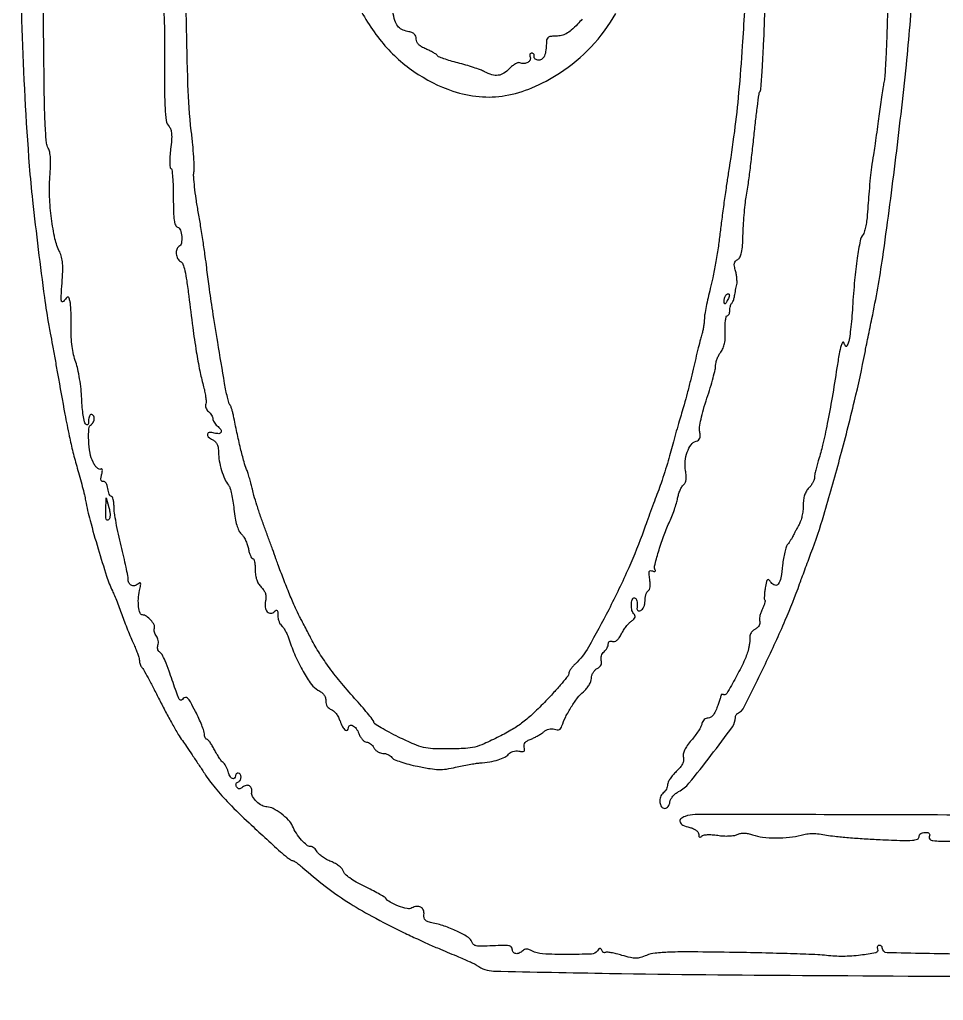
# Model space of a CAD drawing. Extents: x 0 to 5034, y 0 to 2560.
# Drawn here: x 1661.6 to 1988.6, y 1129.5 to 1476.8 of the extents above; entities that cross this region are included whole.
import ezdxf

# ---------------------------------------------------------------- set-up
doc = ezdxf.new("R2010")
doc.units = 0

msp = doc.modelspace()

# ---------------------------------------------------------------- linework, layer by layer
for points in [[(1662.037477, 1522.358362, 0.011548), (1662.402304, 1473.627172, 0.011573), (1665.017454, 1425, 0.008364), (1666.15679, 1412.863336, 0.002941), (1668.185353, 1395.486182, 0.002733), (1670.371182, 1378.443599, 0.012231), (1671.950247, 1368.5, -0.000644), (1672.442001, 1365.807672, -0.000164), (1673.231784, 1361.44375, -0.000167), (1674.13016, 1356.460937, -0.00017), (1675.02114, 1351.5, 0.001105), (1677.632209, 1337.116443, 0.005922), (1679.165727, 1329.295874, 0.010212), (1680.46291, 1323.651567, 0.00987), (1682.003091, 1318, -0.004612), (1682.90142, 1314.835233, -0.0041), (1683.778191, 1311.528125, -0.004117), (1684.518079, 1308.539922, -0.01263), (1684.951228, 1306.5, 0.019485), (1686.539449, 1299.494261, 0.006685), (1689.367838, 1289.480089, 0.006019), (1692.391263, 1279.7295, 0.031422), (1694.452977, 1274.5, -0.011565), (1695.13838, 1272.945331, -0.003762), (1696.080024, 1270.61875, -0.003748), (1697.087777, 1268.017142, -0.004213), (1698.017001, 1265.5, 0.005382), (1698.982904, 1262.902215, 0.004006), (1700.102708, 1260.055325, 0.004049), (1701.202123, 1257.387274, 0.00916), (1702.087342, 1255.390469, -0.01218), (1702.819563, 1253.711495, -0.013754), (1703.438157, 1252.064975, -0.013053), (1703.887046, 1250.642965, -0.070031), (1704, 1249.840469, 0.05272), (1704.065675, 1249.219335, 0.03703), (1704.263299, 1248.544075, 0.037469), (1704.552916, 1247.918603, 0.062029), (1704.896338, 1247.45, -0.063343), (1705.433326, 1246.713235, -0.00236), (1707.076831, 1243.694688, -0.004245), (1708.977199, 1240.091846, -0.002968), (1711.060609, 1236, 0.005834), (1713.287985, 1231.686721, 0.005765), (1715.624042, 1227.409375, 0.005674), (1717.754474, 1223.712188, 0.022056), (1719.198178, 1221.5, -0.005322), (1720.633461, 1219.453714, -0.001822), (1722.671167, 1216.458414, -0.001811), (1724.895973, 1213.136442, -0.002092), (1726.991419, 1209.954176, 0.028763), (1730.816114, 1204.77015, 0.019233), (1735.743039, 1199.282499, 0.012844), (1742.830172, 1192.340715, 0.003851), (1753.972861, 1182.1327, 0.010109), (1755.358523, 1180.932667, 0.014093), (1756.648777, 1179.920231, 0.010452), (1757.751307, 1179.139363, 0.149943), (1758.205577, 1179, -0.138014), (1758.643255, 1178.876843, -0.014088), (1759.555114, 1178.283631, -0.01675), (1760.617409, 1177.495286, -0.012609), (1761.732716, 1176.561298, 0.016583), (1769.712356, 1169.98611, 0.021308), (1777.486789, 1164.512642, 0.0193), (1786.291103, 1159.327716, 0.010408), (1797.5, 1153.594265, 0.002834), (1802.399043, 1151.249903, 0.005671), (1806.302305, 1149.46301, 0.004873), (1810.604283, 1147.602288, 0.001581), (1817, 1144.933431, -0.004746), (1819.17962, 1144.007661, -0.005971), (1821.179452, 1143.107182, -0.004835), (1822.837569, 1142.31704, -0.04647), (1823.504518, 1141.910659, 0.155479), (1829.408925, 1139.877533, 0.001882), (1870.396204, 1139.083486, 0.002457), (1938.702385, 1138.353164, 0.000221), (2110, 1137.43918, -0.000227)], [(1918.892839, 1492, -0.002259), (1917.431809, 1467.507746, -0.006987), (1916.1394, 1450.987558, -0.009256), (1914.613434, 1437.241399, -0.007413), (1912.477471, 1422.5, 0.003684), (1911.767584, 1417.845523, 0.001945), (1910.95165, 1412.059375, 0.001935), (1910.162486, 1406.130609, 0.002989), (1909.530919, 1401, -0.00841), (1908.862791, 1396.01838, -0.006296), (1907.965706, 1390.554574, -0.006368), (1906.990426, 1385.429963, -0.014455), (1906.092513, 1381.590037, 0.0076), (1905.291445, 1378.364381, 0.008333), (1904.614676, 1375.2132, 0.007873), (1904.123983, 1372.50344, 0.040872), (1904, 1370.989261, -0.025737), (1903.936176, 1369.750126, -0.013961), (1903.737084, 1368.237226, -0.013876), (1903.447967, 1366.705138, -0.021295), (1903.104968, 1365.399223, 0.011834), (1902.629975, 1363.720654, 0.002112), (1901.830343, 1360.561022, 0.002282), (1900.925714, 1356.849691, 0.002057), (1900.022675, 1353, -0.004186), (1899.04807, 1348.923384, -0.003305), (1897.927414, 1344.528125, -0.003341), (1896.832519, 1340.460532, -0.00828), (1895.961347, 1337.5, 0.004559), (1895.1048, 1334.667183, 0.002261), (1894.067415, 1331.059375, 0.002244), (1893.025553, 1327.30909, 0.003289), (1892.145586, 1324, -0.008611), (1891.208392, 1320.620918, -0.005191), (1889.987106, 1316.646875, -0.005199), (1888.691031, 1312.721843, -0.009068), (1887.524206, 1309.5, 0.001896), (1886.331221, 1306.347885, 0.001184), (1884.956495, 1302.646875, 0.001188), (1883.61895, 1298.992961, 0.00216), (1882.546023, 1296, -0.019964), (1877.218038, 1282.653287, -0.013465), (1870.133304, 1267.86106, -0.011389), (1862.961833, 1254.619792, -0.072787), (1858.267277, 1248.626394, 0.026526), (1857.411446, 1247.720059, 0.029195), (1856.685341, 1246.755603, 0.030423), (1856.16962, 1245.86755, 0.11337), (1856.017277, 1245.243743, -0.166915), (1855.734866, 1244.456743, -0.005738), (1853.632348, 1241.892547, -0.010191), (1851.018998, 1238.904754, -0.006877), (1847.922633, 1235.599521, -0.011831), (1843.437562, 1231.157303, -0.026007), (1839.761961, 1228.03026, -0.028641), (1836.012424, 1225.48886, -0.017758), (1831.35061, 1222.924608, -0.010208), (1826.014847, 1220.367145, -0.046254), (1822.758869, 1219.236967, -0.04746), (1819.388886, 1218.738652, -0.011115), (1813.677977, 1218.56883, -0.011014), (1807.924329, 1218.652428, -0.048312), (1804.559612, 1219.102953, -0.046306), (1801.278406, 1220.19833, -0.009583), (1795.75, 1222.760001, -0.008382), (1792.396335, 1224.462884, -0.013035), (1789.570312, 1226.053585, -0.00722), (1787.289638, 1227.461886, -0.256187), (1787, 1227.990071, 0.163724), (1786.793113, 1228.604952, 0.005471), (1785.194937, 1230.663849, 0.009857), (1783.209734, 1233.065589, 0.006649), (1780.855104, 1235.73007, -0.010538), (1775.62903, 1241.737389, -0.015282), (1771.294952, 1247.272185, -0.017144), (1767.735175, 1252.481302, -0.02221), (1764.856444, 1257.5, 0.000826), (1763.750753, 1259.634135, 0.000676), (1762.561642, 1261.9125, 0.000682), (1761.462256, 1264.00507, 0.0018), (1760.66736, 1265.5, -0.02017), (1759.234251, 1268.451887, -0.00522), (1757.169141, 1273.320085, -0.005422), (1754.985771, 1278.787918, -0.006433), (1753.046482, 1284, 0.001319), (1752.348232, 1285.937024, 0.000289), (1751.137379, 1289.2625, 0.000301), (1749.732673, 1293.106247, 0.000289), (1748.304476, 1297, -0.005261), (1746.906995, 1300.93047, -0.005282), (1745.594408, 1304.884375, -0.005169), (1744.521979, 1308.355871, -0.020991), (1743.980629, 1310.5, 0.011305), (1743.57455, 1312.250512, 0.007888), (1743.041002, 1314.20625, 0.007962), (1742.469646, 1316.066255, 0.016335), (1741.951769, 1317.5, -0.028554), (1741.033497, 1320.250704, -0.006539), (1739.810783, 1324.999007, -0.00662), (1738.522345, 1330.610019, -0.005817), (1737.323227, 1336.5, 0.015931), (1737.048627, 1337.72186, 0.016374), (1736.698932, 1338.9125, 0.016332), (1736.329014, 1339.922525, 0.06407), (1736.004707, 1340.5, -0.091792), (1735.659917, 1341.20191, -0.008153), (1735.156521, 1343.115625, -0.010428), (1734.637142, 1345.437586, -0.007942), (1734.162067, 1348, -0.001099), (1731.732691, 1362.568225, -0.002405), (1729.950332, 1373.738303, -0.003082), (1728.662034, 1382.423527, -0.007019), (1727.821928, 1389, 0.006361), (1727.30914, 1393.056668, 0.002928), (1726.543323, 1398.32623, 0.0029), (1725.673077, 1403.860349, 0.004014), (1724.823994, 1408.812698, -0.007757), (1724.082737, 1413.339386, -0.009545), (1723.537617, 1417.584633, -0.008175), (1723.207443, 1421.152821, -0.066298), (1723.299937, 1422.788687, 0.056783), (1723.425295, 1424.447242, 0.006479), (1723.233793, 1428.201689, 0.007761), (1722.877523, 1432.676861, 0.006246), (1722.35983, 1437.475989, -0.023502), (1721.171471, 1453.736413, -0.001689), (1720.151025, 1498.923061, -0.000329)], [(1995.397537, 1145.868487, -0.002088), (1968.716836, 1146.362068, -0.407588), (1967, 1148.118277, 0.124747), (1966.914777, 1148.454547, 0.100781), (1966.674822, 1148.740994, 0.090406), (1966.315892, 1148.933498, 0.07815), (1965.893011, 1149, 0.146288), (1965.515607, 1148.887166, 0.152627), (1965.26961, 1148.58719, 0.118174), (1965.201445, 1148.132104, 0.070072), (1965.32529, 1147.59469, -0.462768), (1964.658197, 1146.374844, -0.020808), (1959.304312, 1145.500333, -0.026975), (1953.037308, 1145.083813, -0.034841), (1947.282163, 1145.413524, 0.021787), (1944.153756, 1145.674771, 0.001698), (1935.769676, 1145.979679, 0.002315), (1925.761702, 1146.263252, 0.001767), (1914.806096, 1146.484198, 0.001922), (1899.748685, 1146.676758, 0.010544), (1891.619661, 1146.578042, 0.018435), (1886.549812, 1146.222081, 0.07233), (1883.520673, 1145.444191, -0.028647), (1881.348953, 1144.679633, -0.070721), (1879.68026, 1144.44445, -0.05767), (1877.817697, 1144.662244, -0.014265), (1874.84117, 1145.454527, 0.012156), (1872.834541, 1145.997715, 0.016986), (1871.015372, 1146.378011, 0.013383), (1869.512037, 1146.59807, 0.169639), (1868.962004, 1146.476517, -0.152936), (1868.620717, 1146.389352, -0.120467), (1868.25363, 1146.500194, -0.096316), (1867.915304, 1146.799973, -0.067236), (1867.661541, 1147.243769, 0.056537), (1867.362262, 1147.794067, 0.273194), (1867.05107, 1147.935418, 0.187504), (1866.684143, 1147.745455, 0.02834), (1866.163828, 1147.082879, -0.234267), (1864.061236, 1145.93008, -0.009893), (1855.311435, 1145.741947, -0.014155), (1846.750996, 1145.969669, -0.109559), (1842.919536, 1147.043063, 0.034724), (1841.861601, 1147.518018, 0.084499), (1841.023606, 1147.673938, 0.110428), (1840.32308, 1147.528575, 0.090453), (1839.692641, 1147.092641, -0.087465), (1838.472648, 1146.238306, -0.145101), (1837.239772, 1146.054198, -0.196875), (1836.352409, 1146.572611, -0.164789), (1836, 1147.612847, 0.211241), (1835.646046, 1148.413257, 0.141941), (1834.734891, 1148.860244, 0.050581), (1832.887225, 1148.995367, 0.007093), (1829.058932, 1148.833488, -0.007526), (1825.153755, 1148.671749, -0.05276), (1823.256452, 1148.822105, -0.129625), (1822.225388, 1149.310431, -0.154944), (1821.653905, 1150.215469, 0.192028), (1820.515036, 1151.760464, 0.025313), (1816.883724, 1153.770401, 0.02873), (1812.465424, 1155.625263, 0.032002), (1808.018362, 1156.885008, -0.024689), (1806.199444, 1157.371664, -0.10688), (1805.237039, 1157.9275, -0.15988), (1804.79605, 1158.703049, -0.077622), (1804.744168, 1159.854876, 0.120069), (1804.537123, 1161.450044, 0.17531), (1803.61686, 1162.509596, 0.159406), (1802.154296, 1162.794503, 0.096912), (1800.464944, 1162.240319, -0.185), (1798.774914, 1161.994671, -0.034385), (1795.713312, 1162.909179, -0.036697), (1792.725639, 1164.287965, -0.111848), (1791.068429, 1165.766559, 0.106328), (1790.582753, 1166.209499, 0.005007), (1788.647074, 1167.311468, 0.008059), (1786.299399, 1168.567922, 0.005691), (1783.623739, 1169.906608, -0.015719), (1780.767536, 1171.407975, -0.026357), (1778.482455, 1172.866499, -0.029159), (1776.845891, 1174.18748, -0.145417), (1776.241113, 1175.185984, 0.1204), (1775.778976, 1176.041198, 0.041203), (1774.743833, 1177.012059, 0.037938), (1773.373579, 1177.939806, 0.034692), (1771.838201, 1178.681416, -0.02924), (1770.272812, 1179.416601, -0.028546), (1768.790748, 1180.334699, -0.029777), (1767.587091, 1181.290705, -0.087381), (1766.935643, 1182.120253, 0.048895), (1766.455127, 1182.839301, 0.049551), (1765.846063, 1183.447824, 0.054331), (1765.206363, 1183.864543, 0.117746), (1764.63913, 1184, -0.173637), (1763.231348, 1184.504083, -0.039495), (1761.377344, 1186.289801, -0.03882), (1759.572409, 1188.675904, -0.042003), (1758.211235, 1191.252297, 0.093121), (1756.792476, 1193.381373, 0.039285), (1754.195568, 1195.653347, 0.038788), (1751.343517, 1197.452156, 0.121181), (1749.157729, 1197.996262, -0.132121), (1747.414132, 1198.470391, -0.059128), (1745.501907, 1199.913079, -0.060107), (1744.049545, 1201.686264, -0.193679), (1743.776531, 1203.156763, 0.124998), (1743.70841, 1204.527531, 0.188518), (1742.973625, 1205.453048, 0.185857), (1741.796578, 1205.642508, 0.121796), (1740.545223, 1205.037532, -0.042488), (1739.844847, 1204.550317, -0.143984), (1739.309235, 1204.421019, -0.174511), (1738.852075, 1204.611439, -0.069362), (1738.411977, 1205.142425, -0.082822), (1738.204144, 1205.650475, -0.11798), (1738.209891, 1206.136069, -0.132437), (1738.428847, 1206.527466, -0.119477), (1738.822949, 1206.774316, 0.180451), (1739.626716, 1207.422712, 0.120603), (1739.973933, 1208.565869, 0.147936), (1739.725607, 1209.585438, 0.265525), (1739, 1210, 0.099038), (1738.618362, 1209.923658, 0.097945), (1738.29375, 1209.70625, 0.097945), (1738.076342, 1209.381638, 0.099038), (1738, 1209, -0.20193), (1737.649029, 1208.166392, -0.337504), (1736.931015, 1208.077777, -0.13148), (1736.016512, 1209.000112, -0.068549), (1735.407438, 1210.512772, 0.031986), (1735.082156, 1211.528752, 0.031178), (1734.62763, 1212.503978, 0.032751), (1734.119631, 1213.307176, 0.091926), (1733.638386, 1213.762772, -0.084051), (1733.082449, 1214.272844, -0.016088), (1732.274082, 1215.385002, -0.016735), (1731.406323, 1216.760291, -0.014716), (1730.592529, 1218.25, 0.016661), (1729.800501, 1219.686562, 0.023895), (1728.997885, 1220.898438, 0.021342), (1728.27148, 1221.805168, 0.216462), (1727.842529, 1222, -0.206646), (1727.520455, 1222.139049, -0.082755), (1727.247493, 1222.546238, -0.063101), (1727.061856, 1223.147666, -0.043364), (1727, 1223.859535, 0.082031), (1726.823807, 1224.926254, 0.012316), (1726.073024, 1226.970203, 0.013552), (1725.052556, 1229.35881, 0.011327), (1723.844336, 1231.837781, 0.007443), (1722.056536, 1235.181142, 0.063717), (1721.054272, 1236.546595, 0.240297), (1720.281494, 1236.818816, 0.204392), (1719.530405, 1236.372469, -0.134803), (1718.862129, 1235.841462, -0.327571), (1718.282749, 1235.976918, -0.086739), (1717.677767, 1236.997785, -0.008932), (1716.729505, 1239.644223, 0.003117), (1714.482322, 1246.153127, 0.015359), (1713.080444, 1249.774098, 0.024707), (1712.021308, 1251.969457, 0.130308), (1711.10995, 1252.932047, -0.119064), (1710.708944, 1253.337236, -0.081684), (1710.467895, 1253.940411, -0.074483), (1710.419561, 1254.644967, -0.071675), (1710.578006, 1255.342685, 0.08093), (1710.734478, 1256.095621, 0.056173), (1710.674587, 1256.964295, 0.055454), (1710.42017, 1257.811117, 0.072645), (1710, 1258.5, -0.060043), (1709.570877, 1259.16541, -0.052874), (1709.289669, 1259.942556, -0.05582), (1709.189424, 1260.709216, -0.096524), (1709.30031, 1261.340213, 0.223024), (1709.213531, 1262.535753, 0.05547), (1708.039986, 1264.172131, 0.055162), (1706.479845, 1265.56162, 0.155586), (1705.105146, 1266, -0.324348), (1704.237272, 1266.629178, -0.04802), (1703.735714, 1268.869344, -0.044023), (1703.631359, 1271.742502, -0.042561), (1704.02778, 1274.623175, 0.008169), (1704.420659, 1276.508114, 0.108563), (1704.401536, 1277.212894, 0.46503), (1704.101407, 1277.360408, 0.06986), (1703.448218, 1276.957025, -0.116626), (1702.237559, 1276.35642, -0.182413), (1701.098047, 1276.508343, -0.170329), (1700.28914, 1277.394285, -0.100981), (1700, 1278.811346, 0.048975), (1699.891568, 1279.915694, 0.003489), (1699.269099, 1282.944063, 0.004887), (1698.464829, 1286.549578, 0.003668), (1697.511825, 1290.502329, -0.007796), (1696.558455, 1294.604952, -0.008214), (1695.751078, 1298.664747, -0.007924), (1695.168377, 1302.185102, -0.036275), (1695.011825, 1304.25, 0.023496), (1694.939711, 1305.687133, 0.037477), (1694.729235, 1306.898438, 0.043454), (1694.428637, 1307.765236, 0.295727), (1694.066422, 1308, -0.233512), (1693.685494, 1308.188163, -0.056702), (1693.314134, 1308.807812, -0.046395), (1693.005759, 1309.696778, -0.031666), (1692.816422, 1310.75, 0.042065), (1692.602091, 1311.81477, 0.071173), (1692.22776, 1312.642253, 0.100762), (1691.750454, 1313.136681, 0.203143), (1691.229209, 1313.24307, -0.162884), (1690.70768, 1313.307776, -0.223024), (1690.412428, 1313.668766, -0.100022), (1690.377187, 1314.413081, -0.023463), (1690.625052, 1315.642222, 0.019343), (1690.867771, 1316.796703, 0.091915), (1690.857843, 1317.468709, 0.299337), (1690.621524, 1317.707696, 0.193068), (1690.224328, 1317.638642, -0.258283), (1689.698047, 1317.613332, -0.075266), (1689.008026, 1318.093253, -0.054524), (1688.264773, 1318.968725, -0.033067), (1687.578485, 1320.143128, -0.072768), (1686.526522, 1323.344732, -0.032236), (1686.04705, 1327.778093, -0.026612), (1686.088772, 1331.980462, -0.24315), (1687, 1333.5, 0.08825), (1687.382836, 1333.842344, 0.053305), (1687.70625, 1334.359775, 0.051278), (1687.925833, 1334.961978, 0.061875), (1688, 1335.559017, 0.067639), (1687.925146, 1336.109818, 0.08433), (1687.70625, 1336.576711, 0.09965), (1687.38134, 1336.888931, 0.142666), (1687, 1337, 0.206135), (1686.617743, 1336.835413, 0.082944), (1686.29375, 1336.35375, 0.063259), (1686.073425, 1335.642198, 0.043509), (1686, 1334.8, -0.02524), (1685.950505, 1333.820156, -0.161598), (1685.75, 1333.372812, -0.333674), (1685.422535, 1333.311568, -0.081725), (1684.947997, 1333.652003, -0.146718), (1684.519758, 1334.447115, -0.012996), (1684.114815, 1336.715017, -0.016107), (1683.783248, 1339.500192, -0.011855), (1683.588915, 1342.602003, 0.017308), (1683.339384, 1345.992103, 0.013538), (1682.842128, 1349.648713, 0.01375), (1682.19275, 1353.030175, 0.032268), (1681.47788, 1355.5, -0.029901), (1680.692451, 1358.166323, -0.023833), (1680.15843, 1361.117261, -0.021716), (1679.87059, 1364.381759, -0.016241), (1679.827101, 1367.993389, 0.007522), (1679.843303, 1370.996238, 0.009015), (1679.765074, 1373.821872, 0.007935), (1679.618865, 1376.193211, 0.057534), (1679.400847, 1377.312404, 0.016616), (1679.00318, 1378.434589, 0.307605), (1678.707799, 1378.636743, 0.222964), (1678.336697, 1378.464108, 0.009694), (1677.415927, 1377.319015, -0.177638), (1676.76672, 1376.910783, -0.439256), (1676.359636, 1377.200199, -0.047037), (1676.306672, 1378.908801, -0.003521), (1676.632595, 1383.553343, 0.01037), (1676.862306, 1387.624651, 0.028354), (1676.801597, 1390.505482, 0.039801), (1676.452883, 1392.703714, 0.057157), (1675.775466, 1394.553343, -0.062611), (1674.111624, 1399.253888, -0.021575), (1672.875259, 1406.37086, -0.021659), (1672.209395, 1414.135314, -0.029809), (1672.330955, 1421.13582, 0.010448), (1672.543226, 1424.917935, 0.023548), (1672.509021, 1427.78818, 0.030765), (1672.24924, 1429.933339, 0.084782), (1671.727072, 1431.358584, -0.103546), (1671.150166, 1433.135154, -0.010122), (1670.754345, 1437.653072, -0.010214), (1670.462645, 1443.892294, -0.004012), (1670.30539, 1452.5, 0.000863), (1669.903385, 1486.087776, 0.001479)], [(1968.823831, 1479.319187, 0.000688), (1968.640876, 1473, -0.003251), (1968.442905, 1467.191712, -0.003905), (1968.17851, 1461.73125, -0.003353), (1967.889142, 1457.136723, -0.025928), (1967.628358, 1455, 0.005449), (1967.322823, 1453.135127, 0.001478), (1966.880329, 1450.178125, 0.001496), (1966.398148, 1446.819529, 0.001553), (1965.942216, 1443.5, -0.001647), (1965.455755, 1439.963111, -0.001119), (1964.879812, 1435.940625, -0.001128), (1964.306405, 1432.060228, -0.002265), (1963.832955, 1429, 0.00557), (1963.183312, 1424.609012, 0.008722), (1962.732678, 1420.817581, 0.005842), (1962.308409, 1416.072346, 0.001227), (1961.68377, 1407.763118, -0.01584), (1961.443836, 1405.470073, -0.018769), (1961.067819, 1403.324219, -0.017883), (1960.622453, 1401.556176, -0.10291), (1960.17264, 1400.708018, 0.127116), (1959.149285, 1398.53342, 0.010797), (1958.123798, 1392.3892, 0.012908), (1957.193443, 1384.539431, 0.007532), (1956.46352, 1375.089748, -0.005967), (1956.156824, 1370.950464, -0.007494), (1955.769459, 1367.123644, -0.006145), (1955.358136, 1363.93172, -0.057222), (1955.008654, 1362.589748, -0.00695), (1954.453305, 1361.21129, -0.284864), (1954.201654, 1361.032058, -0.315057), (1953.94915, 1361.185679, -0.007968), (1953.402216, 1362.487024, 0.596472), (1952.929986, 1362.540719, 0.085071), (1952.394625, 1361.399513, 0.023971), (1951.745051, 1358.507902, 0.00528), (1950.922001, 1353.487024, -0.004629), (1949.2223, 1343.032986, -0.006578), (1947.503438, 1333.77598, -0.007263), (1945.865743, 1326.140147, -0.021803), (1944.446482, 1321, 0.010328), (1943.889337, 1319.148829, 0.010877), (1943.419371, 1317.307813, 0.010571), (1943.082737, 1315.705203, 0.047217), (1942.995054, 1314.75, -0.086171), (1942.856295, 1313.937221, -0.036997), (1942.411047, 1312.926563, -0.035198), (1941.764984, 1311.894463, -0.038953), (1941, 1311, 0.063802), (1940.11054, 1309.849121, 0.054728), (1939.484258, 1308.451165, 0.047377), (1939.112347, 1306.765538, 0.02976), (1938.985258, 1304.75, -0.029084), (1938.873556, 1302.939526, -0.023343), (1938.550073, 1301.014062, -0.023921), (1938.081098, 1299.257914, -0.053954), (1937.52448, 1298, 0.004562), (1936.920175, 1296.932894, 0.003857), (1936.30017, 1295.79375, 0.003891), (1935.750968, 1294.746361, 0.010838), (1935.387222, 1294, -0.022063), (1935.035574, 1293.317784, -0.011561), (1934.541839, 1292.5, -0.011478), (1933.996056, 1291.683528, -0.017257), (1933.479973, 1291, 0.092986), (1932.973379, 1290.063324, 0.018183), (1932.452417, 1288.209718, 0.018729), (1931.998703, 1285.973427, 0.016386), (1931.689523, 1283.607551, -0.019757), (1931.083497, 1279.201483, -0.101924), (1930.176652, 1276.926681, -0.331842), (1929.009, 1276.503767, -0.162945), (1927.646098, 1277.469312, 0.032828), (1926.825625, 1278.449356, 0.408936), (1926.385601, 1278.463349, 0.154212), (1926.044611, 1277.868073, 0.007185), (1925.577868, 1275.563382, 0.014873), (1925.345317, 1274.081908, 0.020885), (1925.232768, 1272.748307, 0.017799), (1925.225368, 1271.665934, 0.191449), (1925.395635, 1271.271032, -0.237808), (1925.516244, 1270.905191, -0.030778), (1925.339303, 1270.075134, -0.030501), (1924.985652, 1269.051147, -0.020935), (1924.467194, 1267.936561, 0.034017), (1923.953247, 1266.75161, 0.034673), (1923.608564, 1265.515386, 0.036894), (1923.464653, 1264.404603, 0.105765), (1923.584636, 1263.640037, -0.126988), (1923.662821, 1262.955871, -0.099555), (1923.414745, 1262.24849, -0.081719), (1922.852976, 1261.579946, -0.054428), (1922.025391, 1261.013589, 0.060787), (1921.226768, 1260.452054, 0.06013), (1920.583288, 1259.713083, 0.065662), (1920.183517, 1258.916604, 0.115143), (1920.106783, 1258.186897, -0.046836), (1920.133121, 1257.334836, -0.016418), (1920.016158, 1256.114276, -0.016136), (1919.798716, 1254.772319, -0.018176), (1919.50181, 1253.5, -0.044661), (1918.02945, 1249.526586, -0.014023), (1915.141731, 1243.872183, -0.005962), (1911.939733, 1238.176433, -0.342433), (1910.893096, 1237.75, 0.02503), (1910.549597, 1237.827856, 0.043237), (1910.257924, 1237.853125, 0.057826), (1910.051636, 1237.829187, 0.331278), (1909.984944, 1237.75, -0.064201), (1909.94973, 1237.565285, -0.000771), (1909.566109, 1236.400446, -0.0023), (1909.113941, 1235.055337, -0.0015), (1908.580267, 1233.506836, -0.02668), (1907.855724, 1231.735329, -0.059064), (1907.081944, 1230.49997, -0.083893), (1906.252766, 1229.764122, -0.139571), (1905.361681, 1229.506836, 0.099529), (1904.626708, 1229.35621, 0.082851), (1903.952266, 1228.92783, 0.079886), (1903.433565, 1228.286617, 0.082482), (1903.149126, 1227.522005, -0.075272), (1902.788652, 1226.508802, -0.018291), (1901.890462, 1224.971078, -0.018344), (1900.718299, 1223.264737, -0.01734), (1899.402969, 1221.615607, 0.021333), (1897.918065, 1219.723065, 0.045997), (1896.981489, 1218.127135, 0.062209), (1896.536838, 1216.760265, 0.109473), (1896.56974, 1215.578155, -0.099424), (1896.623758, 1214.446778, -0.078644), (1896.252276, 1213.276836, -0.058837), (1895.414148, 1212.003031, -0.026835), (1894.049539, 1210.547461, 0.026366), (1892.882334, 1209.304795, 0.0293), (1891.895802, 1207.987477, 0.030523), (1891.19831, 1206.778224, 0.116056), (1891, 1205.935354, -0.075613), (1890.887281, 1205.194241, -0.04451), (1890.545199, 1204.364012, -0.04337), (1890.044236, 1203.576356, -0.056285), (1889.451743, 1202.95995, 0.137612), (1888.460024, 1201.524469, 0.108204), (1888.241244, 1199.638553, 0.132598), (1888.827691, 1198.098005, 0.240323), (1890, 1197.5, 0.140315), (1890.597173, 1197.67095, 0.083987), (1891.153668, 1198.164179, 0.072344), (1891.586319, 1198.896575, 0.062109), (1891.820997, 1199.761034, -0.09004), (1892.143704, 1200.732809, -0.048826), (1892.854629, 1201.776904, -0.046391), (1893.815782, 1202.732909, -0.053237), (1894.895849, 1203.446141, 0.102231), (1898.561396, 1206.416414, 0.008226), (1906.314384, 1216.21069, 0.006324), (1913.932411, 1226.432052, 0.158262), (1915, 1229.720417, -0.06177), (1915.055855, 1230.170814, -0.057974), (1915.220313, 1230.604331, -0.062251), (1915.462999, 1230.956984, -0.106775), (1915.75, 1231.166667, 0.174488), (1918.149074, 1233.463927, 0.003564), (1925.586685, 1248.687681, 0.00919), (1932.663292, 1264.161097, 0.017052), (1937.738704, 1277, -0.001951), (1938.52209, 1279.171252, -0.000853), (1939.5775, 1282.045857, -0.000844), (1940.708648, 1285.094739, -0.001127), (1941.746324, 1287.858235, 0.018237), (1946.311403, 1301.407101, 0.00643), (1951.891603, 1321.134935, 0.00657), (1957.164273, 1341.813854, 0.011662), (1960.88484, 1359, -0.001907), (1961.324538, 1361.241691, -0.000715), (1961.957458, 1364.38125, -0.000708), (1962.65654, 1367.798774, -0.000859), (1963.321837, 1371, 0.016223), (1967.124493, 1392.609985, 0.004771), (1971.562773, 1425.986789, 0.004993), (1975.510506, 1460.87562, 0.00952), (1977.86852, 1489, 0.015246)], [(1780.708127, 1483.426581, 0.063), (1789.674517, 1469.103344, 0.069769), (1801.118124, 1458.520698, 0.07035), (1815, 1451.529335, 0.059526), (1824.281574, 1449.578491, 0.063886), (1833.535056, 1449.942727, 0.059342), (1842.953417, 1452.707054, 0.04162), (1852.730631, 1457.887303, 0.061677), (1863.919057, 1467.18972, 0.059439), (1872.661288, 1479.048744, 0.052622)], [(1712.621804, 1479.590625, -0.008718), (1712.812641, 1475.585155, -0.008244), (1712.868545, 1471.5, 0.001313), (1712.865346, 1453.422714, 0.011884), (1713.072446, 1445.525126, 0.024517), (1713.5142, 1441.077937, 0.14745), (1714.494383, 1439.000338, -0.10838), (1715.103998, 1437.929915, -0.057761), (1715.387725, 1436.425336, -0.036611), (1715.382972, 1434.262257, -0.011146), (1715.063306, 1431, 0.012792), (1714.825185, 1428.484643, 0.020005), (1714.762582, 1426.311458, 0.015068), (1714.834179, 1424.58046, 0.290156), (1715.139876, 1424.166667, -0.279625), (1715.483713, 1423.719732, -0.006742), (1715.747338, 1421.00901, -0.012775), (1715.937892, 1417.722533, -0.008092), (1716, 1413.885282, 0.005976), (1716.06168, 1408.724943, 0.029428), (1716.302161, 1405.825223, 0.05576), (1716.742952, 1404.120202, 0.213142), (1717.5, 1403.361626, -0.222668), (1718.507639, 1402.31454, -0.063906), (1718.967301, 1400.051353, -0.063631), (1718.841073, 1397.731158, -0.21204), (1718, 1396.5, 0.181402), (1717.204391, 1395.471309, 0.101206), (1717.047882, 1393.874426, 0.095928), (1717.53581, 1392.270412, 0.144499), (1718.550009, 1391.231951, -0.179813), (1719.353362, 1390.287355, -0.028984), (1720.058445, 1387.933116, -0.021698), (1720.745361, 1384.354679, -0.006763), (1721.469383, 1378.932261, 0.003357), (1722.874161, 1367.835822, 0.007054), (1724.144935, 1359.238587, 0.008956), (1725.360871, 1352.509468, 0.019079), (1726.590957, 1347.368011, -0.016018), (1727.100034, 1345.296301, -0.019139), (1727.441401, 1343.315316, -0.0182), (1727.602288, 1341.644151, -0.106902), (1727.468391, 1340.778225, 0.108725), (1727.369817, 1340.125154, 0.069767), (1727.527302, 1339.371875, 0.065041), (1727.905475, 1338.637068, 0.068323), (1728.454491, 1338.037769, -0.043038), (1729.045839, 1337.454235, -0.039774), (1729.546007, 1336.763203, -0.042214), (1729.890371, 1336.072726, -0.094847), (1730, 1335.5, 0.092812), (1730.106768, 1334.929773, 0.042584), (1730.440625, 1334.247892, 0.040219), (1730.926066, 1333.569085, 0.044245), (1731.5, 1333, -0.053265), (1732.768589, 1331.69602, -0.264353), (1732.914125, 1330.72207, -0.308318), (1732.171032, 1330.209202, -0.06305), (1730.5, 1330.410644, 0.064024), (1728.748012, 1330.618399, 0.352736), (1728.064045, 1330.056121, 0.274971), (1728.39791, 1329.088245, 0.052687), (1730, 1328, -0.080783), (1730.894367, 1327.316405, -0.08247), (1731.51849, 1326.389084, -0.069167), (1731.881802, 1325.170353, -0.037919), (1732, 1323.61404, 0.04418), (1732.267739, 1320.589894, 0.029507), (1733.07963, 1317.2079, 0.029769), (1734.227141, 1314.104056, 0.069484), (1735.524067, 1312, -0.100794), (1736.048063, 1311.018131, -0.015777), (1736.610574, 1308.884375, -0.016999), (1737.115476, 1306.290035, -0.014094), (1737.48033, 1303.5, 0.01457), (1737.91038, 1300.235622, 0.031469), (1738.470561, 1297.765853, 0.041523), (1739.172874, 1295.949505, 0.091247), (1740.051813, 1294.753951, -0.06267), (1740.810865, 1293.835681, -0.029779), (1741.555764, 1292.491518, -0.028948), (1742.177295, 1290.973532, -0.03634), (1742.565237, 1289.503951, 0.023029), (1742.881674, 1288.161532, 0.034512), (1743.290545, 1287.029286, 0.037268), (1743.726692, 1286.211672, 0.257009), (1744.111291, 1286, -0.310543), (1744.456567, 1285.762666, -0.036958), (1744.738942, 1284.825, -0.033731), (1744.935762, 1283.533118, -0.020941), (1745, 1282, 0.033323), (1745.127443, 1280.089915, 0.049718), (1745.513021, 1278.462227, 0.055361), (1746.169121, 1277.077803, 0.058122), (1747.104167, 1275.895833, -0.045547), (1748.052965, 1274.756417, -0.074919), (1748.601681, 1273.631362, -0.076374), (1748.788431, 1272.410317, -0.049217), (1748.646611, 1270.983053, 0.0808), (1748.567406, 1268.792761, 0.14515), (1749.283962, 1267.159283, 0.234548), (1750.498611, 1266.633739, 0.185324), (1751.823794, 1267.223794, -0.065179), (1752.396796, 1267.664136, -0.364342), (1752.75, 1267.602146, -0.158386), (1752.955524, 1267.093656, -0.017488), (1753, 1265.822445, 0.049659), (1753.10704, 1264.747349, 0.041912), (1753.425599, 1263.64883, 0.043807), (1753.893408, 1262.689182, 0.084433), (1754.448848, 1262.042453, -0.073624), (1755.08414, 1261.334119, -0.023527), (1755.809957, 1260.115167, -0.022904), (1756.501013, 1258.663194, -0.023683), (1757.04786, 1257.170008, 0.027973), (1759.179306, 1251.501011, 0.025956), (1761.977595, 1245.957432, 0.024996), (1764.894127, 1241.400694, 0.119113), (1767.213181, 1239.38976, -0.045252), (1768.442528, 1238.605786, -0.071589), (1769.310858, 1237.709808, -0.080621), (1769.823456, 1236.69036, -0.0764), (1770, 1235.541708, 0.062311), (1770.13075, 1234.496607, 0.08051), (1770.515211, 1233.611058, 0.086731), (1771.131576, 1232.94048, 0.087003), (1771.938216, 1232.519609, -0.109978), (1772.762763, 1232.040464, -0.044423), (1773.641761, 1231.071058, -0.041171), (1774.436541, 1229.818562, -0.041116), (1775.015768, 1228.452222, 0.041185), (1775.878427, 1226.418071, 0.100215), (1776.902269, 1225.160189, 0.365833), (1777.621426, 1225.169949, 0.217277), (1778, 1226, -0.26031), (1778.47969, 1226.85895, -0.268273), (1779.450474, 1226.8861, -0.110656), (1780.734402, 1225.767577, -0.068305), (1781.693898, 1224, 0.042241), (1782.24183, 1222.85211, 0.050063), (1782.949443, 1221.88125, 0.057532), (1783.701988, 1221.2132, 0.153963), (1784.377952, 1221, -0.107183), (1785.050324, 1220.854191, -0.056189), (1785.788247, 1220.4125, -0.052114), (1786.47537, 1219.764954, -0.054933), (1787, 1219, 0.072832), (1787.565736, 1218.235067, 0.056672), (1788.374166, 1217.5875, 0.057604), (1789.290538, 1217.148163, 0.083185), (1790.174941, 1217, -0.061481), (1791.062236, 1216.890483, -0.046696), (1791.98743, 1216.564312, -0.047689), (1792.810545, 1216.084722, -0.076487), (1793.389757, 1215.516808, 0.134051), (1794.245549, 1214.850276, 0.016024), (1796.509082, 1213.990123, 0.018179), (1799.324189, 1213.13547, 0.014003), (1802.449669, 1212.402363, 0.010381), (1806.957516, 1211.574491, 0.03405), (1809.970911, 1211.294063, 0.041585), (1812.662527, 1211.451441, 0.022032), (1815.949669, 1212.068581, -0.007195), (1818.294659, 1212.581286, -0.006367), (1820.75084, 1213.048891, -0.006406), (1822.974039, 1213.413562, -0.019329), (1824.5, 1213.583822, 0.022528), (1828.023857, 1213.99983, 0.034416), (1831.018773, 1214.705381, 0.040608), (1833.332707, 1215.633192, 0.109395), (1834.702171, 1216.741611, -0.088874), (1835.355635, 1217.315989, -0.06541), (1836.240281, 1217.703814, -0.060891), (1837.261329, 1217.869532, -0.0571), (1838.315454, 1217.790527, 0.026274), (1839.561402, 1217.619584, 0.175522), (1840.15587, 1217.780079, 0.254076), (1840.384517, 1218.239289, 0.055089), (1840.251311, 1219.146987, -0.104389), (1840.208481, 1220.043216, -0.132557), (1840.547885, 1220.795445, -0.094995), (1841.330955, 1221.446958, -0.035317), (1842.636199, 1222.051783, 0.022679), (1843.854261, 1222.579267, 0.016842), (1845.149722, 1223.266431, 0.017101), (1846.330236, 1223.999309, 0.036462), (1847.176506, 1224.659736, -0.064054), (1848.009634, 1225.239091, -0.063658), (1848.963989, 1225.590221, -0.064476), (1849.96452, 1225.687209, -0.068907), (1850.933262, 1225.521182, 0.05208), (1851.932724, 1225.315182, 0.128301), (1852.667172, 1225.430702, 0.14267), (1853.203343, 1225.877428, 0.070736), (1853.59301, 1226.681049, -0.038219), (1854.904866, 1229.903151, -0.024106), (1856.892965, 1233.44698, -0.024206), (1859.129668, 1236.661864, -0.053809), (1861.190235, 1238.813526, 0.041292), (1862.303785, 1239.91963, 0.042811), (1863.205577, 1241.181084, 0.046433), (1863.804358, 1242.445501, 0.087592), (1864, 1243.55371, -0.072123), (1864.147497, 1244.570922, -0.061314), (1864.580834, 1245.566668, -0.061692), (1865.239252, 1246.42177, -0.075141), (1866.048058, 1247.02572, 0.057183), (1866.898094, 1247.614323, 0.095008), (1867.431757, 1248.299859, 0.106902), (1867.6367, 1249.073288, 0.088571), (1867.52548, 1249.919721, -0.08568), (1867.417237, 1250.708417, -0.066826), (1867.562116, 1251.56263, -0.065933), (1867.93071, 1252.359729, -0.078476), (1868.477422, 1252.981262, 0.050876), (1869.060021, 1253.574431, 0.042228), (1869.552743, 1254.309784, 0.043996), (1869.890029, 1255.069137, 0.082704), (1870, 1255.729434, -0.092043), (1870.10523, 1256.296224, -0.165242), (1870.404852, 1256.655824, -0.153512), (1870.880085, 1256.774119, -0.07658), (1871.492114, 1256.6414, 0.162936), (1872.246382, 1256.608663, 0.105037), (1873.025724, 1257.023321, 0.069444), (1873.825927, 1257.910571, 0.029866), (1874.641028, 1259.284411, -0.025635), (1875.414626, 1260.613789, -0.021112), (1876.368903, 1261.949074, -0.021619), (1877.351686, 1263.101889, -0.051803), (1878.196586, 1263.840095, 0.036898), (1879.078887, 1264.565849, 0.133), (1879.452586, 1265.18333, 0.172186), (1879.414294, 1265.807794, 0.072741), (1878.970909, 1266.535053, -0.130977), (1878.274432, 1268.044697, -0.067175), (1878.195445, 1270.142541, -0.094803), (1878.660057, 1271.725119, -0.41101), (1879.5, 1272, -0.154016), (1879.863139, 1271.648384, -0.060056), (1880.12252, 1270.991207, -0.051981), (1880.250084, 1270.158918, -0.043836), (1880.214963, 1269.26794, 0.032032), (1880.148349, 1268.211498, 0.163767), (1880.333921, 1267.66207, 0.251116), (1880.754905, 1267.469832, 0.075823), (1881.464963, 1267.624929, 0.129246), (1882.06929, 1268.059541, 0.067276), (1882.562624, 1268.853626, 0.057998), (1882.889797, 1269.890352, 0.047492), (1883, 1271.047972, -0.036038), (1883.081921, 1272.183088, -0.040378), (1883.326125, 1273.251036, -0.044293), (1883.683069, 1274.109514, -0.134465), (1884.110212, 1274.568115, 0.168312), (1884.522761, 1275.07441, 0.054737), (1884.756204, 1276.024796, 0.044586), (1884.809103, 1277.272183, 0.028544), (1884.658743, 1278.715497, -0.013522), (1884.413216, 1280.539098, -0.105989), (1884.501865, 1281.385164, -0.297771), (1884.889123, 1281.696019, -0.116517), (1885.600469, 1281.59982, 0.03322), (1886.147315, 1281.430666, 0.114252), (1886.516361, 1281.42843, 0.305823), (1886.656636, 1281.577278, 0.180872), (1886.607232, 1281.826495, -0.202684), (1886.376874, 1283.314169, -0.009402), (1887.744271, 1288.350224, -0.016106), (1889.514943, 1293.763258, -0.020347), (1891.512752, 1298.636768, 0.013295), (1892.463309, 1300.865511, 0.010602), (1893.372515, 1303.315531, 0.010751), (1894.117898, 1305.621469, 0.02643), (1894.538051, 1307.351139, -0.028359), (1894.897211, 1308.805251, -0.027967), (1895.419944, 1310.216335, -0.029128), (1896.017576, 1311.395971, -0.087951), (1896.597754, 1312.081129, 0.108285), (1897.186608, 1312.8362, 0.073798), (1897.508779, 1313.880344, 0.053787), (1897.570827, 1315.274321, 0.023898), (1897.367146, 1317.105457, -0.061134), (1897.244358, 1320.472791, -0.064081), (1897.947548, 1323.713787, -0.073438), (1899.294547, 1326.249788, -0.158455), (1901.071365, 1327.52265, 0.079149), (1901.929044, 1327.953264, 0.142669), (1902.410013, 1328.567768, 0.10931), (1902.558008, 1329.46811, 0.035655), (1902.387649, 1330.811756, -0.083772), (1902.337635, 1332.465016, -0.018019), (1902.832547, 1335.298118, -0.016962), (1903.698119, 1338.791288, -0.010986), (1904.92383, 1342.770733, 0.006957), (1906.101701, 1346.488111, 0.008478), (1907.096375, 1350.000311, 0.007297), (1907.837402, 1352.971352, 0.057522), (1908, 1354.380022, -0.060146), (1908.129426, 1355.452063, -0.031243), (1908.531869, 1356.740446, -0.030546), (1909.117406, 1358.029751, -0.040522), (1909.810618, 1359.115141, 0.059801), (1910.635157, 1360.522684, 0.051628), (1911.153632, 1362.156495, 0.041548), (1911.398551, 1364.169476, 0.020462), (1911.391089, 1366.75, -0.016449), (1911.369119, 1368.762689, -0.027153), (1911.49866, 1370.457813, -0.025985), (1911.732638, 1371.725469, -0.347089), (1912.080471, 1372, 0.190599), (1912.431613, 1372.138901, 0.088364), (1912.729888, 1372.538542, 0.068183), (1912.932228, 1373.131707, 0.048184), (1913, 1373.833333, -0.034037), (1913.051311, 1374.586225, -0.033094), (1913.204336, 1375.332461, -0.034926), (1913.428042, 1375.968419, -0.094613), (1913.695611, 1376.362278, 0.073064), (1913.979979, 1376.744589, 0.028622), (1914.258551, 1377.341836, 0.027587), (1914.490605, 1378.032714, 0.030798), (1914.635187, 1378.720127, -0.009684), (1914.766606, 1379.508905, -0.004546), (1914.965526, 1380.523762, -0.004503), (1915.193304, 1381.583835, -0.006312), (1915.417158, 1382.525953, 0.054751), (1915.560606, 1383.570233, 0.024076), (1915.531236, 1384.966958, 0.02348), (1915.357074, 1386.460075, 0.029065), (1915.050013, 1387.825614, -0.023524), (1914.656564, 1389.489046, -0.092345), (1914.65546, 1390.53891, -0.138382), (1915.024257, 1391.286786, -0.082043), (1915.806719, 1391.911711, 0.152125), (1916.64193, 1392.792832, 0.063754), (1917.176439, 1394.356466, 0.035225), (1917.511983, 1396.89088, 0.008255), (1917.703416, 1401.170866, -0.008611), (1917.865462, 1404.736964, -0.006921), (1918.158829, 1408.56567, -0.007004), (1918.528573, 1412.096994, -0.017712), (1918.923982, 1414.648436, 0.013193), (1919.40226, 1417.560484, 0.002646), (1920.089776, 1422.774119, 0.002794), (1920.824041, 1428.851693, 0.002605), (1921.508433, 1435.08062, -0.002333), (1922.154771, 1440.992829, -0.003603), (1922.774007, 1446.095588, -0.001184), (1923.351159, 1450.49866, -0.105608), (1923.571752, 1451.116098, 0.119563), (1924.029239, 1452.517334, 0.003336), (1924.483646, 1458.914996, 0.004973), (1924.974255, 1467.942946, 0.001409), (1925.558327, 1482, -0.004659)], [(1860.753475, 1477.042287, -0.022204), (1859.125798, 1475.245299, -0.018337), (1856.858963, 1473.117693, -0.051989), (1855.08771, 1471.871349, -0.069314), (1853.41494, 1471.220849, -0.058184), (1851.523506, 1471, 0.025502), (1849.865531, 1470.915381, 0.092452), (1848.856926, 1470.618386, 0.15322), (1848.301753, 1470.074833, 0.117869), (1848.084764, 1469.25, -0.019472), (1847.886381, 1466.02973, -0.069085), (1847.39888, 1464.023877, -0.128882), (1846.585286, 1462.914359, -0.172101), (1845.417119, 1462.5, -0.064807), (1844.702573, 1462.593006, -0.096423), (1844.136591, 1462.867188, -0.123855), (1843.806655, 1463.274381, -0.159305), (1843.75, 1463.75, 0.087089), (1843.761291, 1464.227212, 0.113207), (1843.601385, 1464.632812, 0.124315), (1843.295295, 1464.902601, 0.119333), (1842.893011, 1465, 0.147775), (1842.51605, 1464.886102, 0.152599), (1842.270955, 1464.583685, 0.117411), (1842.204191, 1464.12477, 0.069392), (1842.329869, 1463.582759, -0.204651), (1842.29082, 1462.53693, -0.156586), (1841.500948, 1461.69194, -0.118839), (1840.158104, 1461.317577, -0.100769), (1838.702003, 1461.560858, 0.170304), (1838.0403, 1461.580076, 0.049215), (1837.087249, 1461.1696, 0.043341), (1836.03274, 1460.461001, 0.034592), (1835.027689, 1459.529473, -0.061214), (1833.016997, 1457.855277, -0.112099), (1831.022425, 1457.129932, -0.104841), (1828.817312, 1457.314254, -0.04902), (1826.154292, 1458.409756, 0.033326), (1824.69619, 1459.063718, 0.008892), (1822.293494, 1459.906069, 0.008974), (1819.521781, 1460.767912, 0.009147), (1816.738454, 1461.523929, -0.009837), (1814.107643, 1462.242419, -0.013935), (1811.799542, 1462.992335, -0.009969), (1809.929986, 1463.700216, -0.160182), (1809.420073, 1464.129324, 0.105113), (1809.005813, 1464.562543, 0.017177), (1808.01877, 1465.186826, 0.018263), (1806.786281, 1465.849114, 0.015197), (1805.431619, 1466.464125, -0.032962), (1803.895527, 1467.228395, -0.067374), (1802.835908, 1468.054381, -0.088253), (1802.216419, 1468.963628, -0.105901), (1802, 1469.973973, 0.08874), (1801.821489, 1470.97186, 0.123854), (1801.311347, 1471.716752, 0.095047), (1800.393413, 1472.25994, 0.03687), (1798.964484, 1472.657103, -0.066801), (1796.85931, 1473.380058, -0.115671), (1795.445051, 1474.558087, -0.0879), (1794.464712, 1476.48512, -0.027073), (1793.683296, 1479.662781, -0.075561)], [(1999.868722, 1195.089981, 0.00146), (1946.363404, 1195.278483, 0.000272), (1900.737723, 1195.281176, 0.086591), (1897.194953, 1194.661224, 0.091708), (1895.634676, 1193.749352, 0.324171), (1895.382968, 1192.684112, 0.18934), (1896.41413, 1191.618939, 0.043483), (1898.818019, 1190.76735, -0.038049), (1900.144959, 1190.313419, -0.064962), (1901.150728, 1189.716785, -0.084729), (1901.781246, 1189.0215, -0.142843), (1902, 1188.271408, 0.036089), (1902.051837, 1187.554173, 0.222659), (1902.25, 1187.253332, 0.287808), (1902.564964, 1187.256579, 0.053707), (1903.036001, 1187.636001, -0.145047), (1903.752362, 1188.024856, -0.038182), (1905.059554, 1188.199615, -0.032433), (1906.755987, 1188.185588, -0.019378), (1908.761714, 1187.960282, 0.023646), (1910.755652, 1187.753512, 0.024503), (1912.736539, 1187.739543, 0.025857), (1914.469826, 1187.902334, 0.070662), (1915.647763, 1188.249279, -0.059075), (1916.823908, 1188.625399, -0.053654), (1918.094911, 1188.732792, -0.047391), (1919.498015, 1188.566991, -0.030784), (1921.071273, 1188.124999, 0.056212), (1924.626671, 1187.318273, 0.026642), (1929.324281, 1187.047639, 0.026491), (1934.1732, 1187.283936, 0.042332), (1938.246265, 1188.05155, -0.035898), (1940.23542, 1188.452956, -0.031113), (1942.359726, 1188.591554, -0.028259), (1944.676595, 1188.467349, -0.020147), (1947.246265, 1188.078059, 0.021304), (1950.13499, 1187.647263, 0.005018), (1954.995778, 1187.182116, 0.005158), (1960.600509, 1186.760683, 0.005057), (1966.25, 1186.451796, 0.002916), (1974.17306, 1186.14522, 0.025786), (1977.671645, 1186.210713, 0.071992), (1979.425737, 1186.591951, 0.312914), (1980, 1187.419709, -0.119538), (1980.153922, 1188.054331, -0.113328), (1980.583323, 1188.562494, -0.096334), (1981.257094, 1188.889161, -0.064933), (1982.106989, 1189, -0.043467), (1983.062849, 1188.916746, -0.161652), (1983.587771, 1188.63386, -0.20759), (1983.764317, 1188.145076, -0.07606), (1983.604485, 1187.411687, 0.325891), (1983.824963, 1186.59496, 0.132743), (1984.939966, 1186.106217, 0.035055), (1987.58281, 1185.896767, 0.003739), (1993.747496, 1185.887351, 0.000765)]]:
    msp.add_lwpolyline(points, format="xyb")
for points in [[(1912.122073, 1377.325003, -0.009073), (1911.526993, 1376.343107, -0.200091), (1911.258773, 1376.154512, -0.446695), (1911.081567, 1376.281648, -0.022266), (1911.030409, 1377.083333, -0.068411), (1911.167873, 1378.24879, -0.088309), (1911.616467, 1379.226472, -0.14874), (1912.203585, 1379.6908, -0.298202), (1912.75833, 1379.575003, -0.22822), (1912.856077, 1379.295699, -0.040891), (1912.746741, 1378.738754, -0.036971), (1912.497543, 1378.055001, -0.025833)], [(1693.063867, 1299.663867, -0.276938), (1692.611053, 1299.550622, -0.254153), (1692.271193, 1299.895713, -0.063008), (1692.098391, 1301.007852, -0.012141), (1692.090188, 1303.05), (1692.180377, 1307.5), (1693.154056, 1304.113867, -0.023848), (1693.526801, 1302.538304, -0.051266), (1693.629119, 1301.296025, -0.070251), (1693.475152, 1300.345193, -0.121744)]]:
    msp.add_lwpolyline(points, format="xyb", close=True)

doc.saveas('drawing.dxf')
